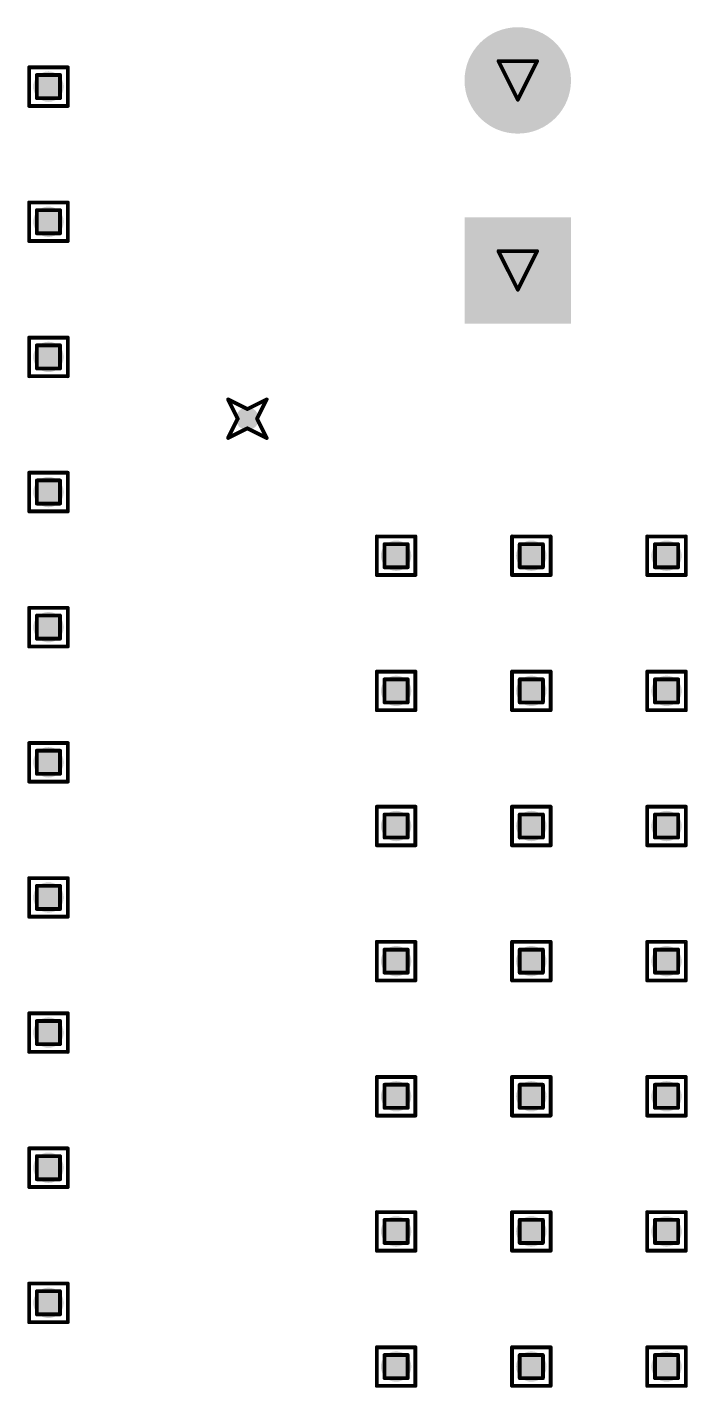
# Model space of a CAD drawing. Header units: millimetres. Extents: x -25 to 478, y -31 to 252.
# Drawn here: x 38.4 to 47.09, y 15.34 to 33.24 of the extents above; entities that cross this region are included whole.
import ezdxf

# ---------------------------------------------------------------- set-up
doc = ezdxf.new("R2010")
doc.units = ezdxf.units.MM
for name, color, linetype in [('DrillDrawing', 1, 'Continuous'), ('MultiLayer', 9, 'Continuous'), ('PadHoleLayer', 156, 'Continuous'), ('ViaHoleLayer', 16, 'Continuous')]:
    doc.layers.add(name, color=color, linetype=linetype)

# ---------------------------------------------------------------- blocks, each defined once
blk = doc.blocks.new('JST_B2B_EH_A_1501')
at = {"layer": 'MultiLayer'}
blk.add_hatch(color=9, dxfattribs=at).paths.add_polyline_path([(-1.95, 0.7), (-0.55, 0.7), (-0.55, -0.7), (-1.95, -0.7)])
h = blk.add_hatch(color=9, dxfattribs=at)
edge = h.paths.add_edge_path()
edge.add_arc((1.25, 0), 0.7, 0, 360)
at = {"layer": 'PadHoleLayer'}
h = blk.add_hatch(color=156, dxfattribs=at)
edge = h.paths.add_edge_path()
edge.add_arc((-1.25, 0), 0.45, 0, 360)
h = blk.add_hatch(color=156, dxfattribs=at)
edge = h.paths.add_edge_path()
edge.add_arc((1.25, 0), 0.45, 0, 360)

msp = doc.modelspace()

# ---------------------------------------------------------------- hatches: boundary and pattern name
at = {"layer": 'ViaHoleLayer'}
h = msp.add_hatch(color=16, dxfattribs=at)
edge = h.paths.add_edge_path()
edge.add_arc((38.684, 32.461), 0.2, 0, 360)
h = msp.add_hatch(color=16, dxfattribs=at)
edge = h.paths.add_edge_path()
edge.add_arc((38.684, 30.683), 0.2, 0, 360)
h = msp.add_hatch(color=16, dxfattribs=at)
edge = h.paths.add_edge_path()
edge.add_arc((38.684, 28.905), 0.2, 0, 360)
h = msp.add_hatch(color=16, dxfattribs=at)
edge = h.paths.add_edge_path()
edge.add_arc((41.3, 28.092), 0.15, 0, 360)
h = msp.add_hatch(color=16, dxfattribs=at)
edge = h.paths.add_edge_path()
edge.add_arc((38.684, 27.127), 0.2, 0, 360)
h = msp.add_hatch(color=16, dxfattribs=at)
edge = h.paths.add_edge_path()
edge.add_arc((43.256, 26.289), 0.2, 0, 360)
h = msp.add_hatch(color=16, dxfattribs=at)
edge = h.paths.add_edge_path()
edge.add_arc((45.034, 26.289), 0.2, 0, 360)
h = msp.add_hatch(color=16, dxfattribs=at)
edge = h.paths.add_edge_path()
edge.add_arc((46.812, 26.289), 0.2, 0, 360)
h = msp.add_hatch(color=16, dxfattribs=at)
edge = h.paths.add_edge_path()
edge.add_arc((38.684, 25.349), 0.2, 0, 360)
h = msp.add_hatch(color=16, dxfattribs=at)
edge = h.paths.add_edge_path()
edge.add_arc((43.256, 24.511), 0.2, 0, 360)
h = msp.add_hatch(color=16, dxfattribs=at)
edge = h.paths.add_edge_path()
edge.add_arc((45.034, 24.511), 0.2, 0, 360)
h = msp.add_hatch(color=16, dxfattribs=at)
edge = h.paths.add_edge_path()
edge.add_arc((46.812, 24.511), 0.2, 0, 360)
h = msp.add_hatch(color=16, dxfattribs=at)
edge = h.paths.add_edge_path()
edge.add_arc((38.684, 23.571), 0.2, 0, 360)
h = msp.add_hatch(color=16, dxfattribs=at)
edge = h.paths.add_edge_path()
edge.add_arc((43.256, 22.733), 0.2, 0, 360)
h = msp.add_hatch(color=16, dxfattribs=at)
edge = h.paths.add_edge_path()
edge.add_arc((45.034, 22.733), 0.2, 0, 360)
h = msp.add_hatch(color=16, dxfattribs=at)
edge = h.paths.add_edge_path()
edge.add_arc((46.812, 22.733), 0.2, 0, 360)
h = msp.add_hatch(color=16, dxfattribs=at)
edge = h.paths.add_edge_path()
edge.add_arc((38.684, 21.793), 0.2, 0, 360)
h = msp.add_hatch(color=16, dxfattribs=at)
edge = h.paths.add_edge_path()
edge.add_arc((43.256, 20.955), 0.2, 0, 360)
h = msp.add_hatch(color=16, dxfattribs=at)
edge = h.paths.add_edge_path()
edge.add_arc((45.034, 20.955), 0.2, 0, 360)
h = msp.add_hatch(color=16, dxfattribs=at)
edge = h.paths.add_edge_path()
edge.add_arc((46.812, 20.955), 0.2, 0, 360)
h = msp.add_hatch(color=16, dxfattribs=at)
edge = h.paths.add_edge_path()
edge.add_arc((38.684, 20.015), 0.2, 0, 360)
h = msp.add_hatch(color=16, dxfattribs=at)
edge = h.paths.add_edge_path()
edge.add_arc((43.256, 19.177), 0.2, 0, 360)
h = msp.add_hatch(color=16, dxfattribs=at)
edge = h.paths.add_edge_path()
edge.add_arc((45.034, 19.177), 0.2, 0, 360)
h = msp.add_hatch(color=16, dxfattribs=at)
edge = h.paths.add_edge_path()
edge.add_arc((46.812, 19.177), 0.2, 0, 360)
h = msp.add_hatch(color=16, dxfattribs=at)
edge = h.paths.add_edge_path()
edge.add_arc((38.684, 18.237), 0.2, 0, 360)
h = msp.add_hatch(color=16, dxfattribs=at)
edge = h.paths.add_edge_path()
edge.add_arc((43.256, 17.399), 0.2, 0, 360)
h = msp.add_hatch(color=16, dxfattribs=at)
edge = h.paths.add_edge_path()
edge.add_arc((45.034, 17.399), 0.2, 0, 360)
h = msp.add_hatch(color=16, dxfattribs=at)
edge = h.paths.add_edge_path()
edge.add_arc((46.812, 17.399), 0.2, 0, 360)
h = msp.add_hatch(color=16, dxfattribs=at)
edge = h.paths.add_edge_path()
edge.add_arc((38.684, 16.459), 0.2, 0, 360)
h = msp.add_hatch(color=16, dxfattribs=at)
edge = h.paths.add_edge_path()
edge.add_arc((43.256, 15.621), 0.2, 0, 360)
h = msp.add_hatch(color=16, dxfattribs=at)
edge = h.paths.add_edge_path()
edge.add_arc((45.034, 15.621), 0.2, 0, 360)
h = msp.add_hatch(color=16, dxfattribs=at)
edge = h.paths.add_edge_path()
edge.add_arc((46.812, 15.621), 0.2, 0, 360)

# ---------------------------------------------------------------- linework, layer by layer
at = {"layer": 'DrillDrawing', "const_width": 0.0508}
for points in [[(44.602, 32.797), (45.11, 32.797)], [(44.602, 32.797), (44.856, 32.289)], [(44.856, 32.289), (45.11, 32.797)], [(38.43, 32.715), (38.938, 32.715)], [(38.43, 32.207), (38.43, 32.715)], [(38.532, 32.614), (38.837, 32.614)], [(38.532, 32.309), (38.532, 32.614)], [(38.837, 32.309), (38.837, 32.614)], [(38.938, 32.207), (38.938, 32.715)], [(38.43, 32.207), (38.938, 32.207)], [(38.532, 32.309), (38.837, 32.309)], [(38.43, 30.937), (38.938, 30.937)], [(38.43, 30.429), (38.43, 30.937)], [(38.532, 30.836), (38.837, 30.836)], [(38.532, 30.531), (38.532, 30.836)], [(38.837, 30.531), (38.837, 30.836)], [(38.938, 30.429), (38.938, 30.937)], [(38.43, 30.429), (38.938, 30.429)], [(38.532, 30.531), (38.837, 30.531)], [(44.602, 30.297), (45.11, 30.297)], [(44.602, 30.297), (44.856, 29.789)], [(44.856, 29.789), (45.11, 30.297)], [(38.43, 29.159), (38.938, 29.159)], [(38.43, 28.651), (38.43, 29.159)], [(38.938, 28.651), (38.938, 29.159)], [(38.532, 29.058), (38.837, 29.058)], [(38.532, 28.753), (38.532, 29.058)], [(38.837, 28.753), (38.837, 29.058)], [(38.43, 28.651), (38.938, 28.651)], [(38.532, 28.753), (38.837, 28.753)], [(41.046, 28.346), (41.3, 28.219)], [(41.046, 28.346), (41.173, 28.092)], [(41.3, 28.219), (41.554, 28.346)], [(41.427, 28.092), (41.554, 28.346)], [(41.046, 27.838), (41.173, 28.092)], [(41.427, 28.092), (41.554, 27.838)], [(41.046, 27.838), (41.3, 27.965)], [(41.3, 27.965), (41.554, 27.838)], [(38.43, 27.381), (38.938, 27.381)], [(38.43, 26.873), (38.43, 27.381)], [(38.938, 26.873), (38.938, 27.381)], [(38.532, 27.28), (38.837, 27.28)], [(38.532, 26.975), (38.532, 27.28)], [(38.837, 26.975), (38.837, 27.28)], [(38.43, 26.873), (38.938, 26.873)], [(38.532, 26.975), (38.837, 26.975)], [(43.002, 26.543), (43.51, 26.543)], [(43.002, 26.035), (43.002, 26.543)], [(43.51, 26.035), (43.51, 26.543)], [(44.78, 26.543), (45.288, 26.543)], [(44.78, 26.035), (44.78, 26.543)], [(45.288, 26.035), (45.288, 26.543)], [(46.558, 26.543), (47.066, 26.543)], [(46.558, 26.035), (46.558, 26.543)], [(47.066, 26.035), (47.066, 26.543)], [(43.104, 26.441), (43.409, 26.441)], [(43.104, 26.137), (43.104, 26.441)], [(43.409, 26.137), (43.409, 26.441)], [(44.882, 26.441), (45.187, 26.441)], [(44.882, 26.137), (44.882, 26.441)], [(45.187, 26.137), (45.187, 26.441)], [(46.66, 26.441), (46.965, 26.441)], [(46.66, 26.137), (46.66, 26.441)], [(46.965, 26.137), (46.965, 26.441)], [(43.104, 26.137), (43.409, 26.137)], [(44.882, 26.137), (45.187, 26.137)], [(46.66, 26.137), (46.965, 26.137)], [(43.002, 26.035), (43.51, 26.035)], [(44.78, 26.035), (45.288, 26.035)], [(46.558, 26.035), (47.066, 26.035)], [(38.43, 25.603), (38.938, 25.603)], [(38.43, 25.095), (38.43, 25.603)], [(38.938, 25.095), (38.938, 25.603)], [(38.532, 25.502), (38.837, 25.502)], [(38.532, 25.197), (38.532, 25.502)], [(38.837, 25.197), (38.837, 25.502)], [(38.43, 25.095), (38.938, 25.095)], [(38.532, 25.197), (38.837, 25.197)], [(43.002, 24.765), (43.51, 24.765)], [(43.002, 24.257), (43.002, 24.765)], [(43.51, 24.257), (43.51, 24.765)], [(44.78, 24.765), (45.288, 24.765)], [(44.78, 24.257), (44.78, 24.765)], [(45.288, 24.257), (45.288, 24.765)], [(46.558, 24.765), (47.066, 24.765)], [(46.558, 24.257), (46.558, 24.765)], [(47.066, 24.257), (47.066, 24.765)], [(43.104, 24.663), (43.409, 24.663)], [(43.104, 24.359), (43.104, 24.663)], [(43.409, 24.359), (43.409, 24.663)], [(44.882, 24.663), (45.187, 24.663)], [(44.882, 24.359), (44.882, 24.663)], [(45.187, 24.359), (45.187, 24.663)], [(46.66, 24.663), (46.965, 24.663)], [(46.66, 24.359), (46.66, 24.663)], [(46.965, 24.359), (46.965, 24.663)], [(43.104, 24.359), (43.409, 24.359)], [(44.882, 24.359), (45.187, 24.359)], [(46.66, 24.359), (46.965, 24.359)], [(43.002, 24.257), (43.51, 24.257)], [(44.78, 24.257), (45.288, 24.257)], [(46.558, 24.257), (47.066, 24.257)], [(38.43, 23.825), (38.938, 23.825)], [(38.43, 23.317), (38.43, 23.825)], [(38.938, 23.317), (38.938, 23.825)], [(38.532, 23.724), (38.837, 23.724)], [(38.532, 23.419), (38.532, 23.724)], [(38.837, 23.419), (38.837, 23.724)], [(38.43, 23.317), (38.938, 23.317)], [(38.532, 23.419), (38.837, 23.419)], [(43.002, 22.987), (43.51, 22.987)], [(43.002, 22.479), (43.002, 22.987)], [(43.51, 22.479), (43.51, 22.987)], [(44.78, 22.987), (45.288, 22.987)], [(44.78, 22.479), (44.78, 22.987)], [(45.288, 22.479), (45.288, 22.987)], [(46.558, 22.987), (47.066, 22.987)], [(46.558, 22.479), (46.558, 22.987)], [(47.066, 22.479), (47.066, 22.987)], [(43.104, 22.885), (43.409, 22.885)], [(43.104, 22.581), (43.104, 22.885)], [(43.409, 22.581), (43.409, 22.885)], [(44.882, 22.885), (45.187, 22.885)], [(44.882, 22.581), (44.882, 22.885)], [(45.187, 22.581), (45.187, 22.885)], [(46.66, 22.885), (46.965, 22.885)], [(46.66, 22.581), (46.66, 22.885)], [(46.965, 22.581), (46.965, 22.885)], [(43.104, 22.581), (43.409, 22.581)], [(44.882, 22.581), (45.187, 22.581)], [(46.66, 22.581), (46.965, 22.581)], [(43.002, 22.479), (43.51, 22.479)], [(44.78, 22.479), (45.288, 22.479)], [(46.558, 22.479), (47.066, 22.479)], [(38.43, 22.047), (38.938, 22.047)], [(38.43, 21.539), (38.43, 22.047)], [(38.938, 21.539), (38.938, 22.047)], [(38.532, 21.946), (38.837, 21.946)], [(38.532, 21.641), (38.532, 21.946)], [(38.837, 21.641), (38.837, 21.946)], [(38.532, 21.641), (38.837, 21.641)], [(38.43, 21.539), (38.938, 21.539)], [(43.002, 21.209), (43.51, 21.209)], [(43.002, 20.701), (43.002, 21.209)], [(43.104, 21.107), (43.409, 21.107)], [(43.104, 20.803), (43.104, 21.107)], [(43.409, 20.803), (43.409, 21.107)], [(43.51, 20.701), (43.51, 21.209)], [(44.78, 21.209), (45.288, 21.209)], [(44.78, 20.701), (44.78, 21.209)], [(44.882, 21.107), (45.187, 21.107)], [(44.882, 20.803), (44.882, 21.107)], [(45.187, 20.803), (45.187, 21.107)], [(45.288, 20.701), (45.288, 21.209)], [(46.558, 21.209), (47.066, 21.209)], [(46.558, 20.701), (46.558, 21.209)], [(46.66, 21.107), (46.965, 21.107)], [(46.66, 20.803), (46.66, 21.107)], [(46.965, 20.803), (46.965, 21.107)], [(47.066, 20.701), (47.066, 21.209)], [(43.104, 20.803), (43.409, 20.803)], [(44.882, 20.803), (45.187, 20.803)], [(46.66, 20.803), (46.965, 20.803)], [(43.002, 20.701), (43.51, 20.701)], [(44.78, 20.701), (45.288, 20.701)], [(46.558, 20.701), (47.066, 20.701)], [(38.43, 20.269), (38.938, 20.269)], [(38.43, 19.761), (38.43, 20.269)], [(38.938, 19.761), (38.938, 20.269)], [(38.532, 20.168), (38.837, 20.168)], [(38.532, 19.863), (38.532, 20.168)], [(38.837, 19.863), (38.837, 20.168)], [(38.532, 19.863), (38.837, 19.863)], [(38.43, 19.761), (38.938, 19.761)], [(43.002, 19.431), (43.51, 19.431)], [(43.002, 18.923), (43.002, 19.431)], [(43.104, 19.329), (43.409, 19.329)], [(43.104, 19.025), (43.104, 19.329)], [(43.409, 19.025), (43.409, 19.329)], [(43.51, 18.923), (43.51, 19.431)], [(44.78, 19.431), (45.288, 19.431)], [(44.78, 18.923), (44.78, 19.431)], [(44.882, 19.329), (45.187, 19.329)], [(44.882, 19.025), (44.882, 19.329)], [(45.187, 19.025), (45.187, 19.329)], [(45.288, 18.923), (45.288, 19.431)], [(46.558, 19.431), (47.066, 19.431)], [(46.558, 18.923), (46.558, 19.431)], [(46.66, 19.329), (46.965, 19.329)], [(46.66, 19.025), (46.66, 19.329)], [(46.965, 19.025), (46.965, 19.329)], [(47.066, 18.923), (47.066, 19.431)], [(43.104, 19.025), (43.409, 19.025)], [(44.882, 19.025), (45.187, 19.025)], [(46.66, 19.025), (46.965, 19.025)], [(43.002, 18.923), (43.51, 18.923)], [(44.78, 18.923), (45.288, 18.923)], [(46.558, 18.923), (47.066, 18.923)], [(38.43, 18.491), (38.938, 18.491)], [(38.43, 17.983), (38.43, 18.491)], [(38.938, 17.983), (38.938, 18.491)], [(38.532, 18.39), (38.837, 18.39)], [(38.532, 18.085), (38.532, 18.39)], [(38.837, 18.085), (38.837, 18.39)], [(38.532, 18.085), (38.837, 18.085)], [(38.43, 17.983), (38.938, 17.983)], [(43.002, 17.653), (43.51, 17.653)], [(43.002, 17.145), (43.002, 17.653)], [(43.104, 17.551), (43.409, 17.551)], [(43.104, 17.247), (43.104, 17.551)], [(43.409, 17.247), (43.409, 17.551)], [(43.51, 17.145), (43.51, 17.653)], [(44.78, 17.653), (45.288, 17.653)], [(44.78, 17.145), (44.78, 17.653)], [(44.882, 17.551), (45.187, 17.551)], [(44.882, 17.247), (44.882, 17.551)], [(45.187, 17.247), (45.187, 17.551)], [(45.288, 17.145), (45.288, 17.653)], [(46.558, 17.653), (47.066, 17.653)], [(46.558, 17.145), (46.558, 17.653)], [(46.66, 17.551), (46.965, 17.551)], [(46.66, 17.247), (46.66, 17.551)], [(46.965, 17.247), (46.965, 17.551)], [(47.066, 17.145), (47.066, 17.653)], [(43.104, 17.247), (43.409, 17.247)], [(44.882, 17.247), (45.187, 17.247)], [(46.66, 17.247), (46.965, 17.247)], [(43.002, 17.145), (43.51, 17.145)], [(44.78, 17.145), (45.288, 17.145)], [(46.558, 17.145), (47.066, 17.145)], [(38.43, 16.713), (38.938, 16.713)], [(38.43, 16.205), (38.43, 16.713)], [(38.938, 16.205), (38.938, 16.713)], [(38.532, 16.612), (38.837, 16.612)], [(38.532, 16.307), (38.532, 16.612)], [(38.837, 16.307), (38.837, 16.612)], [(38.532, 16.307), (38.837, 16.307)], [(38.43, 16.205), (38.938, 16.205)], [(43.002, 15.875), (43.51, 15.875)], [(43.002, 15.367), (43.002, 15.875)], [(43.104, 15.773), (43.409, 15.773)], [(43.104, 15.469), (43.104, 15.773)], [(43.409, 15.469), (43.409, 15.773)], [(43.51, 15.367), (43.51, 15.875)], [(44.78, 15.875), (45.288, 15.875)], [(44.78, 15.367), (44.78, 15.875)], [(44.882, 15.773), (45.187, 15.773)], [(44.882, 15.469), (44.882, 15.773)], [(45.187, 15.469), (45.187, 15.773)], [(45.288, 15.367), (45.288, 15.875)], [(46.558, 15.875), (47.066, 15.875)], [(46.558, 15.367), (46.558, 15.875)], [(46.66, 15.773), (46.965, 15.773)], [(46.66, 15.469), (46.66, 15.773)], [(46.965, 15.469), (46.965, 15.773)], [(47.066, 15.367), (47.066, 15.875)], [(43.104, 15.469), (43.409, 15.469)], [(44.882, 15.469), (45.187, 15.469)], [(46.66, 15.469), (46.965, 15.469)], [(43.002, 15.367), (43.51, 15.367)], [(44.78, 15.367), (45.288, 15.367)], [(46.558, 15.367), (47.066, 15.367)]]:
    msp.add_lwpolyline(points, dxfattribs=at)
at = {"layer": 'DrillDrawing', "const_width": 0.0254}
for points in [[(44.59, 32.797, 1), (44.615, 32.797, 1)], [(44.59, 32.797, 1), (44.615, 32.797, 1)], [(45.098, 32.797, 1), (45.123, 32.797, 1)], [(45.098, 32.797, 1), (45.123, 32.797, 1)], [(38.417, 32.715, 1), (38.443, 32.715, 1)], [(38.417, 32.715, 1), (38.443, 32.715, 1)], [(38.519, 32.614, 1), (38.544, 32.614, 1)], [(38.519, 32.614, 1), (38.544, 32.614, 1)], [(38.824, 32.614, 1), (38.849, 32.614, 1)], [(38.824, 32.614, 1), (38.849, 32.614, 1)], [(38.925, 32.715, 1), (38.951, 32.715, 1)], [(38.925, 32.715, 1), (38.951, 32.715, 1)], [(38.417, 32.207, 1), (38.443, 32.207, 1)], [(38.417, 32.207, 1), (38.443, 32.207, 1)], [(38.519, 32.309, 1), (38.544, 32.309, 1)], [(38.519, 32.309, 1), (38.544, 32.309, 1)], [(38.824, 32.309, 1), (38.849, 32.309, 1)], [(38.824, 32.309, 1), (38.849, 32.309, 1)], [(38.925, 32.207, 1), (38.951, 32.207, 1)], [(38.925, 32.207, 1), (38.951, 32.207, 1)], [(44.844, 32.289, 1), (44.869, 32.289, 1)], [(44.844, 32.289, 1), (44.869, 32.289, 1)], [(38.417, 30.937, 1), (38.443, 30.937, 1)], [(38.417, 30.937, 1), (38.443, 30.937, 1)], [(38.519, 30.836, 1), (38.544, 30.836, 1)], [(38.519, 30.836, 1), (38.544, 30.836, 1)], [(38.824, 30.836, 1), (38.849, 30.836, 1)], [(38.824, 30.836, 1), (38.849, 30.836, 1)], [(38.925, 30.937, 1), (38.951, 30.937, 1)], [(38.925, 30.937, 1), (38.951, 30.937, 1)], [(38.417, 30.429, 1), (38.443, 30.429, 1)], [(38.417, 30.429, 1), (38.443, 30.429, 1)], [(38.519, 30.531, 1), (38.544, 30.531, 1)], [(38.519, 30.531, 1), (38.544, 30.531, 1)], [(38.824, 30.531, 1), (38.849, 30.531, 1)], [(38.824, 30.531, 1), (38.849, 30.531, 1)], [(38.925, 30.429, 1), (38.951, 30.429, 1)], [(38.925, 30.429, 1), (38.951, 30.429, 1)], [(44.59, 30.297, 1), (44.615, 30.297, 1)], [(44.59, 30.297, 1), (44.615, 30.297, 1)], [(45.098, 30.297, 1), (45.123, 30.297, 1)], [(45.098, 30.297, 1), (45.123, 30.297, 1)], [(44.844, 29.789, 1), (44.869, 29.789, 1)], [(44.844, 29.789, 1), (44.869, 29.789, 1)], [(38.417, 29.159, 1), (38.443, 29.159, 1)], [(38.417, 29.159, 1), (38.443, 29.159, 1)], [(38.925, 29.159, 1), (38.951, 29.159, 1)], [(38.925, 29.159, 1), (38.951, 29.159, 1)], [(38.519, 29.058, 1), (38.544, 29.058, 1)], [(38.519, 29.058, 1), (38.544, 29.058, 1)], [(38.824, 29.058, 1), (38.849, 29.058, 1)], [(38.824, 29.058, 1), (38.849, 29.058, 1)], [(38.417, 28.651, 1), (38.443, 28.651, 1)], [(38.417, 28.651, 1), (38.443, 28.651, 1)], [(38.519, 28.753, 1), (38.544, 28.753, 1)], [(38.519, 28.753, 1), (38.544, 28.753, 1)], [(38.824, 28.753, 1), (38.849, 28.753, 1)], [(38.824, 28.753, 1), (38.849, 28.753, 1)], [(38.925, 28.651, 1), (38.951, 28.651, 1)], [(38.925, 28.651, 1), (38.951, 28.651, 1)], [(41.034, 28.346, 1), (41.059, 28.346, 1)], [(41.034, 28.346, 1), (41.059, 28.346, 1)], [(41.542, 28.346, 1), (41.567, 28.346, 1)], [(41.542, 28.346, 1), (41.567, 28.346, 1)], [(41.161, 28.092, 1), (41.186, 28.092, 1)], [(41.161, 28.092, 1), (41.186, 28.092, 1)], [(41.288, 28.219, 1), (41.313, 28.219, 1)], [(41.288, 28.219, 1), (41.313, 28.219, 1)], [(41.415, 28.092, 1), (41.44, 28.092, 1)], [(41.415, 28.092, 1), (41.44, 28.092, 1)], [(41.288, 27.965, 1), (41.313, 27.965, 1)], [(41.288, 27.965, 1), (41.313, 27.965, 1)], [(41.034, 27.838, 1), (41.059, 27.838, 1)], [(41.034, 27.838, 1), (41.059, 27.838, 1)], [(41.542, 27.838, 1), (41.567, 27.838, 1)], [(41.542, 27.838, 1), (41.567, 27.838, 1)], [(38.417, 27.381, 1), (38.443, 27.381, 1)], [(38.417, 27.381, 1), (38.443, 27.381, 1)], [(38.925, 27.381, 1), (38.951, 27.381, 1)], [(38.925, 27.381, 1), (38.951, 27.381, 1)], [(38.519, 27.28, 1), (38.544, 27.28, 1)], [(38.519, 27.28, 1), (38.544, 27.28, 1)], [(38.824, 27.28, 1), (38.849, 27.28, 1)], [(38.824, 27.28, 1), (38.849, 27.28, 1)], [(38.417, 26.873, 1), (38.443, 26.873, 1)], [(38.417, 26.873, 1), (38.443, 26.873, 1)], [(38.519, 26.975, 1), (38.544, 26.975, 1)], [(38.519, 26.975, 1), (38.544, 26.975, 1)], [(38.824, 26.975, 1), (38.849, 26.975, 1)], [(38.824, 26.975, 1), (38.849, 26.975, 1)], [(38.925, 26.873, 1), (38.951, 26.873, 1)], [(38.925, 26.873, 1), (38.951, 26.873, 1)], [(42.989, 26.543, 1), (43.015, 26.543, 1)], [(42.989, 26.543, 1), (43.015, 26.543, 1)], [(43.498, 26.543, 1), (43.523, 26.543, 1)], [(43.498, 26.543, 1), (43.523, 26.543, 1)], [(44.767, 26.543, 1), (44.793, 26.543, 1)], [(44.767, 26.543, 1), (44.793, 26.543, 1)], [(45.275, 26.543, 1), (45.301, 26.543, 1)], [(45.275, 26.543, 1), (45.301, 26.543, 1)], [(46.545, 26.543, 1), (46.571, 26.543, 1)], [(46.545, 26.543, 1), (46.571, 26.543, 1)], [(47.053, 26.543, 1), (47.079, 26.543, 1)], [(47.053, 26.543, 1), (47.079, 26.543, 1)], [(43.091, 26.441, 1), (43.116, 26.441, 1)], [(43.091, 26.441, 1), (43.116, 26.441, 1)], [(43.396, 26.441, 1), (43.421, 26.441, 1)], [(43.396, 26.441, 1), (43.421, 26.441, 1)], [(44.869, 26.441, 1), (44.895, 26.441, 1)], [(44.869, 26.441, 1), (44.895, 26.441, 1)], [(45.174, 26.441, 1), (45.199, 26.441, 1)], [(45.174, 26.441, 1), (45.199, 26.441, 1)], [(46.647, 26.441, 1), (46.672, 26.441, 1)], [(46.647, 26.441, 1), (46.672, 26.441, 1)], [(46.952, 26.441, 1), (46.977, 26.441, 1)], [(46.952, 26.441, 1), (46.977, 26.441, 1)], [(43.091, 26.137, 1), (43.116, 26.137, 1)], [(43.091, 26.137, 1), (43.116, 26.137, 1)], [(43.396, 26.137, 1), (43.421, 26.137, 1)], [(43.396, 26.137, 1), (43.421, 26.137, 1)], [(44.869, 26.137, 1), (44.895, 26.137, 1)], [(44.869, 26.137, 1), (44.895, 26.137, 1)], [(45.174, 26.137, 1), (45.199, 26.137, 1)], [(45.174, 26.137, 1), (45.199, 26.137, 1)], [(46.647, 26.137, 1), (46.672, 26.137, 1)], [(46.647, 26.137, 1), (46.672, 26.137, 1)], [(46.952, 26.137, 1), (46.977, 26.137, 1)], [(46.952, 26.137, 1), (46.977, 26.137, 1)], [(42.989, 26.035, 1), (43.015, 26.035, 1)], [(42.989, 26.035, 1), (43.015, 26.035, 1)], [(43.498, 26.035, 1), (43.523, 26.035, 1)], [(43.498, 26.035, 1), (43.523, 26.035, 1)], [(44.767, 26.035, 1), (44.793, 26.035, 1)], [(44.767, 26.035, 1), (44.793, 26.035, 1)], [(45.275, 26.035, 1), (45.301, 26.035, 1)], [(45.275, 26.035, 1), (45.301, 26.035, 1)], [(46.545, 26.035, 1), (46.571, 26.035, 1)], [(46.545, 26.035, 1), (46.571, 26.035, 1)], [(47.053, 26.035, 1), (47.079, 26.035, 1)], [(47.053, 26.035, 1), (47.079, 26.035, 1)], [(38.417, 25.603, 1), (38.443, 25.603, 1)], [(38.417, 25.603, 1), (38.443, 25.603, 1)], [(38.925, 25.603, 1), (38.951, 25.603, 1)], [(38.925, 25.603, 1), (38.951, 25.603, 1)], [(38.519, 25.502, 1), (38.544, 25.502, 1)], [(38.519, 25.502, 1), (38.544, 25.502, 1)], [(38.824, 25.502, 1), (38.849, 25.502, 1)], [(38.824, 25.502, 1), (38.849, 25.502, 1)], [(38.417, 25.095, 1), (38.443, 25.095, 1)], [(38.417, 25.095, 1), (38.443, 25.095, 1)], [(38.519, 25.197, 1), (38.544, 25.197, 1)], [(38.519, 25.197, 1), (38.544, 25.197, 1)], [(38.824, 25.197, 1), (38.849, 25.197, 1)], [(38.824, 25.197, 1), (38.849, 25.197, 1)], [(38.925, 25.095, 1), (38.951, 25.095, 1)], [(38.925, 25.095, 1), (38.951, 25.095, 1)], [(42.989, 24.765, 1), (43.015, 24.765, 1)], [(42.989, 24.765, 1), (43.015, 24.765, 1)], [(43.498, 24.765, 1), (43.523, 24.765, 1)], [(43.498, 24.765, 1), (43.523, 24.765, 1)], [(44.767, 24.765, 1), (44.793, 24.765, 1)], [(44.767, 24.765, 1), (44.793, 24.765, 1)], [(45.275, 24.765, 1), (45.301, 24.765, 1)], [(45.275, 24.765, 1), (45.301, 24.765, 1)], [(46.545, 24.765, 1), (46.571, 24.765, 1)], [(46.545, 24.765, 1), (46.571, 24.765, 1)], [(47.053, 24.765, 1), (47.079, 24.765, 1)], [(47.053, 24.765, 1), (47.079, 24.765, 1)], [(43.091, 24.663, 1), (43.116, 24.663, 1)], [(43.091, 24.663, 1), (43.116, 24.663, 1)], [(43.396, 24.663, 1), (43.421, 24.663, 1)], [(43.396, 24.663, 1), (43.421, 24.663, 1)], [(44.869, 24.663, 1), (44.895, 24.663, 1)], [(44.869, 24.663, 1), (44.895, 24.663, 1)], [(45.174, 24.663, 1), (45.199, 24.663, 1)], [(45.174, 24.663, 1), (45.199, 24.663, 1)], [(46.647, 24.663, 1), (46.672, 24.663, 1)], [(46.647, 24.663, 1), (46.672, 24.663, 1)], [(46.952, 24.663, 1), (46.977, 24.663, 1)], [(46.952, 24.663, 1), (46.977, 24.663, 1)], [(43.091, 24.359, 1), (43.116, 24.359, 1)], [(43.091, 24.359, 1), (43.116, 24.359, 1)], [(43.396, 24.359, 1), (43.421, 24.359, 1)], [(43.396, 24.359, 1), (43.421, 24.359, 1)], [(44.869, 24.359, 1), (44.895, 24.359, 1)], [(44.869, 24.359, 1), (44.895, 24.359, 1)], [(45.174, 24.359, 1), (45.199, 24.359, 1)], [(45.174, 24.359, 1), (45.199, 24.359, 1)], [(46.647, 24.359, 1), (46.672, 24.359, 1)], [(46.647, 24.359, 1), (46.672, 24.359, 1)], [(46.952, 24.359, 1), (46.977, 24.359, 1)], [(46.952, 24.359, 1), (46.977, 24.359, 1)], [(42.989, 24.257, 1), (43.015, 24.257, 1)], [(42.989, 24.257, 1), (43.015, 24.257, 1)], [(43.498, 24.257, 1), (43.523, 24.257, 1)], [(43.498, 24.257, 1), (43.523, 24.257, 1)], [(44.767, 24.257, 1), (44.793, 24.257, 1)], [(44.767, 24.257, 1), (44.793, 24.257, 1)], [(45.275, 24.257, 1), (45.301, 24.257, 1)], [(45.275, 24.257, 1), (45.301, 24.257, 1)], [(46.545, 24.257, 1), (46.571, 24.257, 1)], [(46.545, 24.257, 1), (46.571, 24.257, 1)], [(47.053, 24.257, 1), (47.079, 24.257, 1)], [(47.053, 24.257, 1), (47.079, 24.257, 1)], [(38.417, 23.825, 1), (38.443, 23.825, 1)], [(38.417, 23.825, 1), (38.443, 23.825, 1)], [(38.925, 23.825, 1), (38.951, 23.825, 1)], [(38.925, 23.825, 1), (38.951, 23.825, 1)], [(38.519, 23.724, 1), (38.544, 23.724, 1)], [(38.519, 23.724, 1), (38.544, 23.724, 1)], [(38.824, 23.724, 1), (38.849, 23.724, 1)], [(38.824, 23.724, 1), (38.849, 23.724, 1)], [(38.417, 23.317, 1), (38.443, 23.317, 1)], [(38.417, 23.317, 1), (38.443, 23.317, 1)], [(38.519, 23.419, 1), (38.544, 23.419, 1)], [(38.519, 23.419, 1), (38.544, 23.419, 1)], [(38.824, 23.419, 1), (38.849, 23.419, 1)], [(38.824, 23.419, 1), (38.849, 23.419, 1)], [(38.925, 23.317, 1), (38.951, 23.317, 1)], [(38.925, 23.317, 1), (38.951, 23.317, 1)], [(42.989, 22.987, 1), (43.015, 22.987, 1)], [(42.989, 22.987, 1), (43.015, 22.987, 1)], [(43.498, 22.987, 1), (43.523, 22.987, 1)], [(43.498, 22.987, 1), (43.523, 22.987, 1)], [(44.767, 22.987, 1), (44.793, 22.987, 1)], [(44.767, 22.987, 1), (44.793, 22.987, 1)], [(45.275, 22.987, 1), (45.301, 22.987, 1)], [(45.275, 22.987, 1), (45.301, 22.987, 1)], [(46.545, 22.987, 1), (46.571, 22.987, 1)], [(46.545, 22.987, 1), (46.571, 22.987, 1)], [(47.053, 22.987, 1), (47.079, 22.987, 1)], [(47.053, 22.987, 1), (47.079, 22.987, 1)], [(43.091, 22.885, 1), (43.116, 22.885, 1)], [(43.091, 22.885, 1), (43.116, 22.885, 1)], [(43.396, 22.885, 1), (43.421, 22.885, 1)], [(43.396, 22.885, 1), (43.421, 22.885, 1)], [(44.869, 22.885, 1), (44.895, 22.885, 1)], [(44.869, 22.885, 1), (44.895, 22.885, 1)], [(45.174, 22.885, 1), (45.199, 22.885, 1)], [(45.174, 22.885, 1), (45.199, 22.885, 1)], [(46.647, 22.885, 1), (46.672, 22.885, 1)], [(46.647, 22.885, 1), (46.672, 22.885, 1)], [(46.952, 22.885, 1), (46.977, 22.885, 1)], [(46.952, 22.885, 1), (46.977, 22.885, 1)], [(43.091, 22.581, 1), (43.116, 22.581, 1)], [(43.091, 22.581, 1), (43.116, 22.581, 1)], [(43.396, 22.581, 1), (43.421, 22.581, 1)], [(43.396, 22.581, 1), (43.421, 22.581, 1)], [(44.869, 22.581, 1), (44.895, 22.581, 1)], [(44.869, 22.581, 1), (44.895, 22.581, 1)], [(45.174, 22.581, 1), (45.199, 22.581, 1)], [(45.174, 22.581, 1), (45.199, 22.581, 1)], [(46.647, 22.581, 1), (46.672, 22.581, 1)], [(46.647, 22.581, 1), (46.672, 22.581, 1)], [(46.952, 22.581, 1), (46.977, 22.581, 1)], [(46.952, 22.581, 1), (46.977, 22.581, 1)], [(42.989, 22.479, 1), (43.015, 22.479, 1)], [(42.989, 22.479, 1), (43.015, 22.479, 1)], [(43.498, 22.479, 1), (43.523, 22.479, 1)], [(43.498, 22.479, 1), (43.523, 22.479, 1)], [(44.767, 22.479, 1), (44.793, 22.479, 1)], [(44.767, 22.479, 1), (44.793, 22.479, 1)], [(45.275, 22.479, 1), (45.301, 22.479, 1)], [(45.275, 22.479, 1), (45.301, 22.479, 1)], [(46.545, 22.479, 1), (46.571, 22.479, 1)], [(46.545, 22.479, 1), (46.571, 22.479, 1)], [(47.053, 22.479, 1), (47.079, 22.479, 1)], [(47.053, 22.479, 1), (47.079, 22.479, 1)], [(38.417, 22.047, 1), (38.443, 22.047, 1)], [(38.417, 22.047, 1), (38.443, 22.047, 1)], [(38.925, 22.047, 1), (38.951, 22.047, 1)], [(38.925, 22.047, 1), (38.951, 22.047, 1)], [(38.519, 21.946, 1), (38.544, 21.946, 1)], [(38.519, 21.946, 1), (38.544, 21.946, 1)], [(38.824, 21.946, 1), (38.849, 21.946, 1)], [(38.824, 21.946, 1), (38.849, 21.946, 1)], [(38.519, 21.641, 1), (38.544, 21.641, 1)], [(38.519, 21.641, 1), (38.544, 21.641, 1)], [(38.824, 21.641, 1), (38.849, 21.641, 1)], [(38.824, 21.641, 1), (38.849, 21.641, 1)], [(38.417, 21.539, 1), (38.443, 21.539, 1)], [(38.417, 21.539, 1), (38.443, 21.539, 1)], [(38.925, 21.539, 1), (38.951, 21.539, 1)], [(38.925, 21.539, 1), (38.951, 21.539, 1)], [(42.989, 21.209, 1), (43.015, 21.209, 1)], [(42.989, 21.209, 1), (43.015, 21.209, 1)], [(43.091, 21.107, 1), (43.116, 21.107, 1)], [(43.091, 21.107, 1), (43.116, 21.107, 1)], [(43.396, 21.107, 1), (43.421, 21.107, 1)], [(43.396, 21.107, 1), (43.421, 21.107, 1)], [(43.498, 21.209, 1), (43.523, 21.209, 1)], [(43.498, 21.209, 1), (43.523, 21.209, 1)], [(44.767, 21.209, 1), (44.793, 21.209, 1)], [(44.767, 21.209, 1), (44.793, 21.209, 1)], [(44.869, 21.107, 1), (44.895, 21.107, 1)], [(44.869, 21.107, 1), (44.895, 21.107, 1)], [(45.174, 21.107, 1), (45.199, 21.107, 1)], [(45.174, 21.107, 1), (45.199, 21.107, 1)], [(45.275, 21.209, 1), (45.301, 21.209, 1)], [(45.275, 21.209, 1), (45.301, 21.209, 1)], [(46.545, 21.209, 1), (46.571, 21.209, 1)], [(46.545, 21.209, 1), (46.571, 21.209, 1)], [(46.647, 21.107, 1), (46.672, 21.107, 1)], [(46.647, 21.107, 1), (46.672, 21.107, 1)], [(46.952, 21.107, 1), (46.977, 21.107, 1)], [(46.952, 21.107, 1), (46.977, 21.107, 1)], [(47.053, 21.209, 1), (47.079, 21.209, 1)], [(47.053, 21.209, 1), (47.079, 21.209, 1)], [(43.091, 20.803, 1), (43.116, 20.803, 1)], [(43.091, 20.803, 1), (43.116, 20.803, 1)], [(43.396, 20.803, 1), (43.421, 20.803, 1)], [(43.396, 20.803, 1), (43.421, 20.803, 1)], [(44.869, 20.803, 1), (44.895, 20.803, 1)], [(44.869, 20.803, 1), (44.895, 20.803, 1)], [(45.174, 20.803, 1), (45.199, 20.803, 1)], [(45.174, 20.803, 1), (45.199, 20.803, 1)], [(46.647, 20.803, 1), (46.672, 20.803, 1)], [(46.647, 20.803, 1), (46.672, 20.803, 1)], [(46.952, 20.803, 1), (46.977, 20.803, 1)], [(46.952, 20.803, 1), (46.977, 20.803, 1)], [(42.989, 20.701, 1), (43.015, 20.701, 1)], [(42.989, 20.701, 1), (43.015, 20.701, 1)], [(43.498, 20.701, 1), (43.523, 20.701, 1)], [(43.498, 20.701, 1), (43.523, 20.701, 1)], [(44.767, 20.701, 1), (44.793, 20.701, 1)], [(44.767, 20.701, 1), (44.793, 20.701, 1)], [(45.275, 20.701, 1), (45.301, 20.701, 1)], [(45.275, 20.701, 1), (45.301, 20.701, 1)], [(46.545, 20.701, 1), (46.571, 20.701, 1)], [(46.545, 20.701, 1), (46.571, 20.701, 1)], [(47.053, 20.701, 1), (47.079, 20.701, 1)], [(47.053, 20.701, 1), (47.079, 20.701, 1)], [(38.417, 20.269, 1), (38.443, 20.269, 1)], [(38.417, 20.269, 1), (38.443, 20.269, 1)], [(38.925, 20.269, 1), (38.951, 20.269, 1)], [(38.925, 20.269, 1), (38.951, 20.269, 1)], [(38.519, 20.168, 1), (38.544, 20.168, 1)], [(38.519, 20.168, 1), (38.544, 20.168, 1)], [(38.824, 20.168, 1), (38.849, 20.168, 1)], [(38.824, 20.168, 1), (38.849, 20.168, 1)], [(38.519, 19.863, 1), (38.544, 19.863, 1)], [(38.519, 19.863, 1), (38.544, 19.863, 1)], [(38.824, 19.863, 1), (38.849, 19.863, 1)], [(38.824, 19.863, 1), (38.849, 19.863, 1)], [(38.417, 19.761, 1), (38.443, 19.761, 1)], [(38.417, 19.761, 1), (38.443, 19.761, 1)], [(38.925, 19.761, 1), (38.951, 19.761, 1)], [(38.925, 19.761, 1), (38.951, 19.761, 1)], [(42.989, 19.431, 1), (43.015, 19.431, 1)], [(42.989, 19.431, 1), (43.015, 19.431, 1)], [(43.091, 19.329, 1), (43.116, 19.329, 1)], [(43.091, 19.329, 1), (43.116, 19.329, 1)], [(43.396, 19.329, 1), (43.421, 19.329, 1)], [(43.396, 19.329, 1), (43.421, 19.329, 1)], [(43.498, 19.431, 1), (43.523, 19.431, 1)], [(43.498, 19.431, 1), (43.523, 19.431, 1)], [(44.767, 19.431, 1), (44.793, 19.431, 1)], [(44.767, 19.431, 1), (44.793, 19.431, 1)], [(44.869, 19.329, 1), (44.895, 19.329, 1)], [(44.869, 19.329, 1), (44.895, 19.329, 1)], [(45.174, 19.329, 1), (45.199, 19.329, 1)], [(45.174, 19.329, 1), (45.199, 19.329, 1)], [(45.275, 19.431, 1), (45.301, 19.431, 1)], [(45.275, 19.431, 1), (45.301, 19.431, 1)], [(46.545, 19.431, 1), (46.571, 19.431, 1)], [(46.545, 19.431, 1), (46.571, 19.431, 1)], [(46.647, 19.329, 1), (46.672, 19.329, 1)], [(46.647, 19.329, 1), (46.672, 19.329, 1)], [(46.952, 19.329, 1), (46.977, 19.329, 1)], [(46.952, 19.329, 1), (46.977, 19.329, 1)], [(47.053, 19.431, 1), (47.079, 19.431, 1)], [(47.053, 19.431, 1), (47.079, 19.431, 1)], [(43.091, 19.025, 1), (43.116, 19.025, 1)], [(43.091, 19.025, 1), (43.116, 19.025, 1)], [(43.396, 19.025, 1), (43.421, 19.025, 1)], [(43.396, 19.025, 1), (43.421, 19.025, 1)], [(44.869, 19.025, 1), (44.895, 19.025, 1)], [(44.869, 19.025, 1), (44.895, 19.025, 1)], [(45.174, 19.025, 1), (45.199, 19.025, 1)], [(45.174, 19.025, 1), (45.199, 19.025, 1)], [(46.647, 19.025, 1), (46.672, 19.025, 1)], [(46.647, 19.025, 1), (46.672, 19.025, 1)], [(46.952, 19.025, 1), (46.977, 19.025, 1)], [(46.952, 19.025, 1), (46.977, 19.025, 1)], [(42.989, 18.923, 1), (43.015, 18.923, 1)], [(42.989, 18.923, 1), (43.015, 18.923, 1)], [(43.498, 18.923, 1), (43.523, 18.923, 1)], [(43.498, 18.923, 1), (43.523, 18.923, 1)], [(44.767, 18.923, 1), (44.793, 18.923, 1)], [(44.767, 18.923, 1), (44.793, 18.923, 1)], [(45.275, 18.923, 1), (45.301, 18.923, 1)], [(45.275, 18.923, 1), (45.301, 18.923, 1)], [(46.545, 18.923, 1), (46.571, 18.923, 1)], [(46.545, 18.923, 1), (46.571, 18.923, 1)], [(47.053, 18.923, 1), (47.079, 18.923, 1)], [(47.053, 18.923, 1), (47.079, 18.923, 1)], [(38.417, 18.491, 1), (38.443, 18.491, 1)], [(38.417, 18.491, 1), (38.443, 18.491, 1)], [(38.925, 18.491, 1), (38.951, 18.491, 1)], [(38.925, 18.491, 1), (38.951, 18.491, 1)], [(38.519, 18.39, 1), (38.544, 18.39, 1)], [(38.519, 18.39, 1), (38.544, 18.39, 1)], [(38.824, 18.39, 1), (38.849, 18.39, 1)], [(38.824, 18.39, 1), (38.849, 18.39, 1)], [(38.519, 18.085, 1), (38.544, 18.085, 1)], [(38.519, 18.085, 1), (38.544, 18.085, 1)], [(38.824, 18.085, 1), (38.849, 18.085, 1)], [(38.824, 18.085, 1), (38.849, 18.085, 1)], [(38.417, 17.983, 1), (38.443, 17.983, 1)], [(38.417, 17.983, 1), (38.443, 17.983, 1)], [(38.925, 17.983, 1), (38.951, 17.983, 1)], [(38.925, 17.983, 1), (38.951, 17.983, 1)], [(42.989, 17.653, 1), (43.015, 17.653, 1)], [(42.989, 17.653, 1), (43.015, 17.653, 1)], [(43.091, 17.551, 1), (43.116, 17.551, 1)], [(43.091, 17.551, 1), (43.116, 17.551, 1)], [(43.396, 17.551, 1), (43.421, 17.551, 1)], [(43.396, 17.551, 1), (43.421, 17.551, 1)], [(43.498, 17.653, 1), (43.523, 17.653, 1)], [(43.498, 17.653, 1), (43.523, 17.653, 1)], [(44.767, 17.653, 1), (44.793, 17.653, 1)], [(44.767, 17.653, 1), (44.793, 17.653, 1)], [(44.869, 17.551, 1), (44.895, 17.551, 1)], [(44.869, 17.551, 1), (44.895, 17.551, 1)], [(45.174, 17.551, 1), (45.199, 17.551, 1)], [(45.174, 17.551, 1), (45.199, 17.551, 1)], [(45.275, 17.653, 1), (45.301, 17.653, 1)], [(45.275, 17.653, 1), (45.301, 17.653, 1)], [(46.545, 17.653, 1), (46.571, 17.653, 1)], [(46.545, 17.653, 1), (46.571, 17.653, 1)], [(46.647, 17.551, 1), (46.672, 17.551, 1)], [(46.647, 17.551, 1), (46.672, 17.551, 1)], [(46.952, 17.551, 1), (46.977, 17.551, 1)], [(46.952, 17.551, 1), (46.977, 17.551, 1)], [(47.053, 17.653, 1), (47.079, 17.653, 1)], [(47.053, 17.653, 1), (47.079, 17.653, 1)], [(43.091, 17.247, 1), (43.116, 17.247, 1)], [(43.091, 17.247, 1), (43.116, 17.247, 1)], [(43.396, 17.247, 1), (43.421, 17.247, 1)], [(43.396, 17.247, 1), (43.421, 17.247, 1)], [(44.869, 17.247, 1), (44.895, 17.247, 1)], [(44.869, 17.247, 1), (44.895, 17.247, 1)], [(45.174, 17.247, 1), (45.199, 17.247, 1)], [(45.174, 17.247, 1), (45.199, 17.247, 1)], [(46.647, 17.247, 1), (46.672, 17.247, 1)], [(46.647, 17.247, 1), (46.672, 17.247, 1)], [(46.952, 17.247, 1), (46.977, 17.247, 1)], [(46.952, 17.247, 1), (46.977, 17.247, 1)], [(42.989, 17.145, 1), (43.015, 17.145, 1)], [(42.989, 17.145, 1), (43.015, 17.145, 1)], [(43.498, 17.145, 1), (43.523, 17.145, 1)], [(43.498, 17.145, 1), (43.523, 17.145, 1)], [(44.767, 17.145, 1), (44.793, 17.145, 1)], [(44.767, 17.145, 1), (44.793, 17.145, 1)], [(45.275, 17.145, 1), (45.301, 17.145, 1)], [(45.275, 17.145, 1), (45.301, 17.145, 1)], [(46.545, 17.145, 1), (46.571, 17.145, 1)], [(46.545, 17.145, 1), (46.571, 17.145, 1)], [(47.053, 17.145, 1), (47.079, 17.145, 1)], [(47.053, 17.145, 1), (47.079, 17.145, 1)], [(38.417, 16.713, 1), (38.443, 16.713, 1)], [(38.417, 16.713, 1), (38.443, 16.713, 1)], [(38.925, 16.713, 1), (38.951, 16.713, 1)], [(38.925, 16.713, 1), (38.951, 16.713, 1)], [(38.519, 16.612, 1), (38.544, 16.612, 1)], [(38.519, 16.612, 1), (38.544, 16.612, 1)], [(38.824, 16.612, 1), (38.849, 16.612, 1)], [(38.824, 16.612, 1), (38.849, 16.612, 1)], [(38.519, 16.307, 1), (38.544, 16.307, 1)], [(38.519, 16.307, 1), (38.544, 16.307, 1)], [(38.824, 16.307, 1), (38.849, 16.307, 1)], [(38.824, 16.307, 1), (38.849, 16.307, 1)], [(38.417, 16.205, 1), (38.443, 16.205, 1)], [(38.417, 16.205, 1), (38.443, 16.205, 1)], [(38.925, 16.205, 1), (38.951, 16.205, 1)], [(38.925, 16.205, 1), (38.951, 16.205, 1)], [(42.989, 15.875, 1), (43.015, 15.875, 1)], [(42.989, 15.875, 1), (43.015, 15.875, 1)], [(43.091, 15.773, 1), (43.116, 15.773, 1)], [(43.091, 15.773, 1), (43.116, 15.773, 1)], [(43.396, 15.773, 1), (43.421, 15.773, 1)], [(43.396, 15.773, 1), (43.421, 15.773, 1)], [(43.498, 15.875, 1), (43.523, 15.875, 1)], [(43.498, 15.875, 1), (43.523, 15.875, 1)], [(44.767, 15.875, 1), (44.793, 15.875, 1)], [(44.767, 15.875, 1), (44.793, 15.875, 1)], [(44.869, 15.773, 1), (44.895, 15.773, 1)], [(44.869, 15.773, 1), (44.895, 15.773, 1)], [(45.174, 15.773, 1), (45.199, 15.773, 1)], [(45.174, 15.773, 1), (45.199, 15.773, 1)], [(45.275, 15.875, 1), (45.301, 15.875, 1)], [(45.275, 15.875, 1), (45.301, 15.875, 1)], [(46.545, 15.875, 1), (46.571, 15.875, 1)], [(46.545, 15.875, 1), (46.571, 15.875, 1)], [(46.647, 15.773, 1), (46.672, 15.773, 1)], [(46.647, 15.773, 1), (46.672, 15.773, 1)], [(46.952, 15.773, 1), (46.977, 15.773, 1)], [(46.952, 15.773, 1), (46.977, 15.773, 1)], [(47.053, 15.875, 1), (47.079, 15.875, 1)], [(47.053, 15.875, 1), (47.079, 15.875, 1)], [(43.091, 15.469, 1), (43.116, 15.469, 1)], [(43.091, 15.469, 1), (43.116, 15.469, 1)], [(43.396, 15.469, 1), (43.421, 15.469, 1)], [(43.396, 15.469, 1), (43.421, 15.469, 1)], [(44.869, 15.469, 1), (44.895, 15.469, 1)], [(44.869, 15.469, 1), (44.895, 15.469, 1)], [(45.174, 15.469, 1), (45.199, 15.469, 1)], [(45.174, 15.469, 1), (45.199, 15.469, 1)], [(46.647, 15.469, 1), (46.672, 15.469, 1)], [(46.647, 15.469, 1), (46.672, 15.469, 1)], [(46.952, 15.469, 1), (46.977, 15.469, 1)], [(46.952, 15.469, 1), (46.977, 15.469, 1)], [(42.989, 15.367, 1), (43.015, 15.367, 1)], [(42.989, 15.367, 1), (43.015, 15.367, 1)], [(43.498, 15.367, 1), (43.523, 15.367, 1)], [(43.498, 15.367, 1), (43.523, 15.367, 1)], [(44.767, 15.367, 1), (44.793, 15.367, 1)], [(44.767, 15.367, 1), (44.793, 15.367, 1)], [(45.275, 15.367, 1), (45.301, 15.367, 1)], [(45.275, 15.367, 1), (45.301, 15.367, 1)], [(46.545, 15.367, 1), (46.571, 15.367, 1)], [(46.545, 15.367, 1), (46.571, 15.367, 1)], [(47.053, 15.367, 1), (47.079, 15.367, 1)], [(47.053, 15.367, 1), (47.079, 15.367, 1)]]:
    msp.add_lwpolyline(points, format="xyb", close=True, dxfattribs=at)

# ---------------------------------------------------------------- block references
at = {"rotation": 90}
msp.add_blockref('JST_B2B_EH_A_1501', (44.856, 31.293), dxfattribs=at)

doc.saveas('drawing.dxf')
